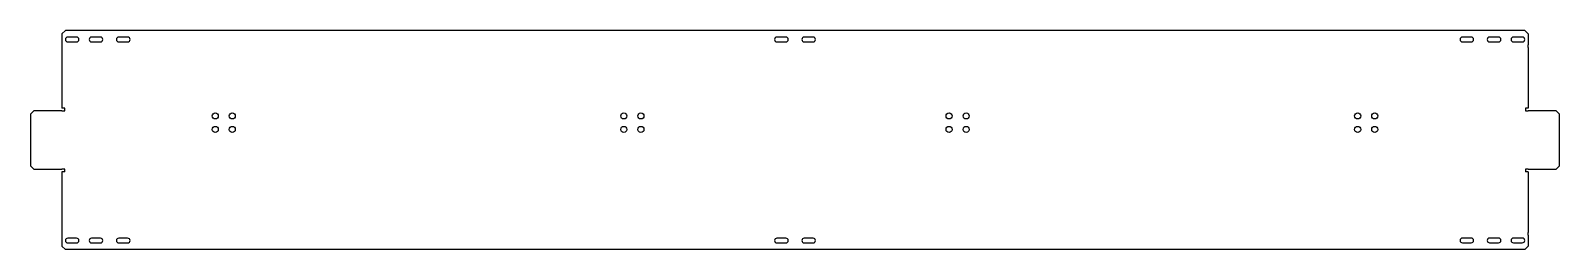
# Model space of a CAD drawing. Header units: millimetres. Extents: x -805 to 1440, y 50 to 372.
import ezdxf

# ---------------------------------------------------------------- set-up
doc = ezdxf.new("R2010")
doc.units = ezdxf.units.MM
doc.layers.add('Default', color=7, linetype='Continuous')
doc.layers.add('LONGARINA_2H', color=7, linetype='Continuous')

# ---------------------------------------------------------------- blocks, each defined once
blk = doc.blocks.new('SE')
at = {"layer": 'LONGARINA_2H', "color": 7, "linetype": 'Continuous'}
for p, q in [((-754, 371.9), (-759, 366.9)), ((-759, 366.9), (-759, 350.9)), ((1389, 371.9), (-754, 371.9)), ((-737.5, 362.2), (-750.5, 362.2)), ((-702.5, 362.2), (-715.5, 362.2)), ((-662.5, 362.2), (-675.5, 362.2)), ((304, 362.2), (291, 362.2)), ((344, 362.2), (331, 362.2)), ((1310.5, 362.2), (1297.5, 362.2)), ((1350.5, 362.2), (1337.5, 362.2)), ((1385.5, 362.2), (1372.5, 362.2)), ((1394, 366.9), (1389, 371.9)), ((1394, 366.9), (1394, 350.9)), ((-759, 350.9), (-759, 346.8)), ((-759, 346.8), (-759, 257.8)), ((-750.5, 355.2), (-737.5, 355.2)), ((-715.5, 355.2), (-702.5, 355.2)), ((-675.5, 355.2), (-662.5, 355.2)), ((291, 355.2), (304, 355.2)), ((331, 355.2), (344, 355.2)), ((1297.5, 355.2), (1310.5, 355.2)), ((1337.5, 355.2), (1350.5, 355.2)), ((1372.5, 355.2), (1385.5, 355.2)), ((1394, 346.8), (1394, 350.9)), ((1394, 346.8), (1394, 257.8)), ((-800.1, 253.8), (-805.1, 248.8)), ((-805.1, 248.8), (-805.1, 172.8)), ((-759.1, 253.8), (-800.1, 253.8)), ((-759.1, 253.8), (-755, 253.8)), ((-755, 257.8), (-759, 257.8)), ((-755, 253.8), (-755, 257.8)), ((1390, 257.8), (1390, 253.8)), ((1394, 257.8), (1390, 257.8)), ((1390, 253.8), (1394, 253.8)), ((1435, 253.8), (1394, 253.8)), ((1440, 248.8), (1435, 253.8)), ((1440, 172.8), (1440, 248.8)), ((-805.1, 172.8), (-800.1, 167.8)), ((-800.1, 167.8), (-759.1, 167.8)), ((-755, 167.8), (-759.1, 167.8)), ((-759, 163.8), (-759, 74.8)), ((-755, 163.8), (-759, 163.8)), ((-755, 163.8), (-755, 167.8)), ((1390, 167.8), (1390, 163.8)), ((1394, 167.8), (1390, 167.8)), ((1394, 163.8), (1390, 163.8)), ((1394, 167.8), (1435, 167.8)), ((1394, 163.8), (1394, 74.8)), ((1435, 167.8), (1440, 172.8)), ((-759, 74.8), (-759, 70.8)), ((-759, 70.8), (-759, 54.8)), ((1394, 70.8), (1394, 74.8)), ((1394, 70.8), (1394, 54.8)), ((-759, 54.8), (-754, 49.8)), ((1389, 49.8), (-754, 49.8)), ((-737.5, 66.4), (-750.5, 66.4)), ((-750.5, 59.4), (-737.5, 59.4)), ((-702.5, 66.4), (-715.5, 66.4)), ((-715.5, 59.4), (-702.5, 59.4)), ((-662.5, 66.4), (-675.5, 66.4)), ((-675.5, 59.4), (-662.5, 59.4)), ((304, 66.4), (291, 66.4)), ((291, 59.4), (304, 59.4)), ((344, 66.4), (331, 66.4)), ((331, 59.4), (344, 59.4)), ((1310.5, 66.6), (1297.5, 66.6)), ((1297.5, 59.6), (1310.5, 59.6)), ((1350.5, 66.6), (1337.5, 66.6)), ((1337.5, 59.6), (1350.5, 59.6)), ((1385.5, 66.6), (1372.5, 66.6)), ((1372.5, 59.6), (1385.5, 59.6)), ((1389, 49.8), (1394, 54.8))]:
    blk.add_line(p, q, dxfattribs=at)
for centre in [(-533.9, 246.3), (-508.9, 246.3), (66.1, 246.3), (91.1, 246.3), (543.8, 246.3), (568.8, 246.3), (1143.8, 246.3), (1168.8, 246.3), (-533.9, 226.3), (-508.9, 226.3), (66.1, 226.3), (91.1, 226.3), (543.8, 226.3), (568.8, 226.3), (1143.8, 226.3), (1168.8, 226.3)]:
    blk.add_circle(centre, 4.5, dxfattribs=at)
for centre, start, end in [((-750.5, 358.7), 90, 270), ((-737.5, 358.7), 270, 90), ((-715.5, 358.7), 90, 270), ((-702.5, 358.7), 270, 90), ((-675.5, 358.7), 90, 270), ((-662.5, 358.7), 270, 90), ((291, 358.7), 90, 270), ((304, 358.7), 270, 90), ((331, 358.7), 90, 270), ((344, 358.7), 270, 90), ((1297.5, 358.7), 90, 270), ((1310.5, 358.7), 270, 90), ((1337.5, 358.7), 90, 270), ((1350.5, 358.7), 270, 90), ((1372.5, 358.7), 90, 270), ((1385.5, 358.7), 270, 90), ((-750.5, 62.9), 90, 270), ((-737.5, 62.9), 270, 90), ((-715.5, 62.9), 90, 270), ((-702.5, 62.9), 270, 90), ((-675.5, 62.9), 90, 270), ((-662.5, 62.9), 270, 90), ((291, 62.9), 90, 270), ((304, 62.9), 270, 90), ((331, 62.9), 90, 270), ((344, 62.9), 270, 90), ((1297.5, 63.1), 90, 270), ((1310.5, 63.1), 270, 90), ((1337.5, 63.1), 90, 270), ((1350.5, 63.1), 270, 90), ((1372.5, 63.1), 90, 270), ((1385.5, 63.1), 270, 90)]:
    blk.add_arc(centre, 3.5, start, end, dxfattribs=at)

msp = doc.modelspace()

# ---------------------------------------------------------------- block references
at = {"layer": 'Default'}
msp.add_blockref('SE', (0, 0), dxfattribs=at)

doc.saveas('drawing.dxf')
